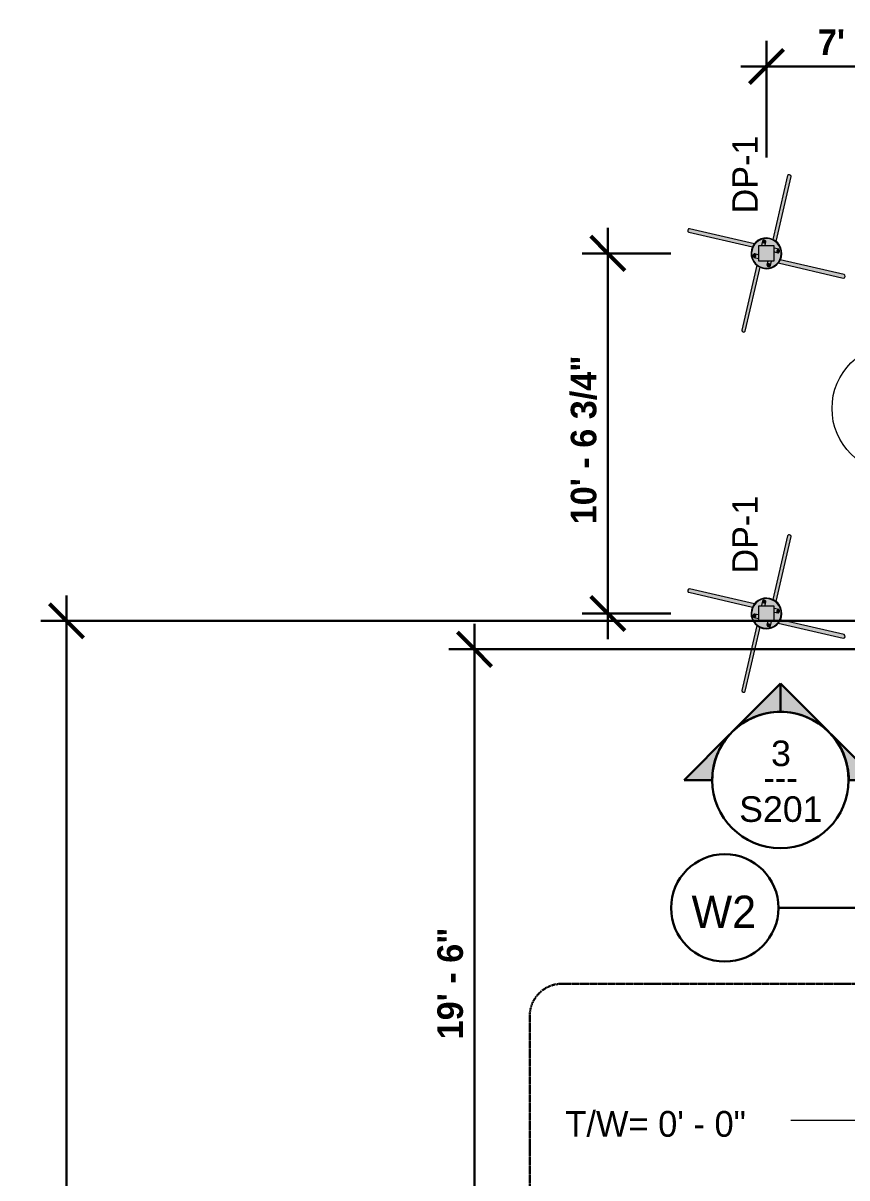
# Model space of a CAD drawing. Header units: inches. Extents: x -4164 to -1564, y 141 to 12367.
# Drawn here: x -4138.3 to -3848.2, y 11891.1 to 12297.6 of the extents above; entities that cross this region are included whole.
import ezdxf

# ---------------------------------------------------------------- set-up
doc = ezdxf.new("R2010")
doc.units = ezdxf.units.IN
doc.header["$MEASUREMENT"] = 0
doc.linetypes.add('Dash Dot 3_16_', pattern=[0.3125, 0.1875, -0.0625, 0, -0.0625])
for name, color, linetype, lineweight in [('A-ANNO-DIMS', 211, 'Continuous', 9), ('A-ANNO-DIMS-96', 211, 'Continuous', 9), ('A-ANNO-SYMB', 150, 'Continuous', 9), ('A-DETL-GENF', 92, 'Continuous', 9), ('A-WALL-IDEN', 211, 'Continuous', 30), ('G-ANNO-DIMS', 111, 'Continuous', 9), ('G-ANNO-SYMB', 111, 'Continuous', 30), ('S-FNDN', 32, 'Continuous', 13), ('S-FNDN-IDEN', 2, 'Continuous', 30)]:
    doc.layers.add(name, color=color, linetype=linetype, lineweight=lineweight)
doc.styles.add('Arial_3', font='arial.ttf', dxfattribs={"height": 9})
doc.styles.add('Century Gothic', font='', dxfattribs={"height": 9})
doc.styles.add('Century Gothic_1', font='', dxfattribs={"height": 9.070866})
doc.styles.add('Century Gothic_2', font='', dxfattribs={"height": 11.338583})
doc.styles.add('Century Gothic_B', font='', dxfattribs={"height": 9})
doc.styles.get('Century Gothic').set_extended_font_data('Century Gothic')
doc.styles.get('Century Gothic_1').set_extended_font_data('Century Gothic')
doc.styles.get('Century Gothic_2').set_extended_font_data('Century Gothic')
doc.styles.get('Century Gothic_B').set_extended_font_data('Century Gothic', bold=True)
doc.dimstyles.new('OD__1_16__Tol__', dxfattribs={"dimscale": 12, "dimtxt": 9.397514, "dimasz": 1, "dimexe": 0.75, "dimexo": 0.5, "dimgap": 0.125, "dimtad": 1, "dimdec": 4, "dimrnd": 0.0625, "dimzin": 3, "dimdsep": 46, "dimlunit": 4, "dimtxsty": 'Century Gothic_B', "dimblk1": 'OBLIQUE', "dimblk2": 'OBLIQUE', "dimsah": 1, "dimcen": 0.09, "dimdle": 0.75, "dimazin": 0, "dimtfac": 1, "dimtdec": 4, "dimtix": 1, "dimtmove": 0, "dimatfit": 3, "dimfxl": 1, "dimtvp": 1, "dimtfill": 1, "dimfrac": 2, "dimtolj": 1, "dimtzin": 0, "dimlwd": 30, "dimlwe": 30, "dimarcsym": 2})
doc.dimstyles.new('OD__1_4__Tol__', dxfattribs={"dimscale": 12, "dimtxt": 9.397514, "dimasz": 1, "dimexe": 0.75, "dimexo": 0.5, "dimgap": 0.125, "dimtad": 1, "dimrnd": 0.25, "dimzin": 1, "dimdsep": 46, "dimlunit": 4, "dimtxsty": 'Century Gothic_B', "dimblk1": 'OBLIQUE', "dimblk2": 'OBLIQUE', "dimsah": 1, "dimcen": 0.09, "dimdle": 0.75, "dimazin": 0, "dimtfac": 1, "dimtdec": 4, "dimtix": 1, "dimtmove": 0, "dimatfit": 3, "dimfxl": 1, "dimtvp": 1, "dimtfill": 1, "dimfrac": 2, "dimtolj": 1, "dimtzin": 0, "dimlwd": 30, "dimlwe": 30, "dimarcsym": 2})

# ---------------------------------------------------------------- blocks, each defined once
blk = doc.blocks.new('316600 - Special Foundations - Diamond Pier - Generic - 316600 - Special Foundations - Diamond Pier - Generic-562664-FOUNDATION PLAN')
at = {"layer": 'S-FNDN', "lineweight": 9}
h = blk.add_hatch(color=9, dxfattribs=at)
h.paths.add_polyline_path([(0.2, -4.04), (0.34, -3.82), (0.6, -3.7), (0.92, -3.71), (1.09, -2.99), (0.75, -3.05), (0.48, -3.22), (0.34, -3.45), (0.23, -3.92)], flags=0)
h.paths.add_polyline_path([(2.83, 4.55), (8.18, 27.69), (7.84, 27.69), (7.6, 27.58), (7.46, 27.36), (2.28, 4.86), (2.72, 4.61)], flags=0)
h = blk.add_hatch(color=9, dxfattribs=at)
h.paths.add_polyline_path([(1.42, -4.32), (1.63, -3.32), (1.52, -3.12), (1.4, -3.04), (1.09, -2.99), (0.92, -3.71), (1.21, -3.84), (1.39, -4.07), (1.43, -4.19)], flags=0)
h.paths.add_polyline_path([(3.39, 4.19), (8.69, 27.21), (8.58, 27.45), (8.33, 27.64), (8.18, 27.69), (2.83, 4.55), (3.38, 4.2)], flags=0)
h = blk.add_hatch(color=9, dxfattribs=at)
h.paths.add_polyline_path([(3.71, 0.92), (3.84, 1.21), (4.07, 1.39), (4.32, 1.42), (3.3, 1.63), (3.18, 1.59), (3.04, 1.42), (2.99, 1.25), (3.01, 1.08), (3.69, 0.93)], flags=0)
h.paths.add_polyline_path([(-4.57, 2.84), (-4.15, 3.38), (-27.21, 8.69), (-27.45, 8.58), (-27.64, 8.33), (-27.69, 8.18), (-4.71, 2.87)], flags=0)
h = blk.add_hatch(color=9, dxfattribs=at)
h.paths.add_polyline_path([(4.04, 0.2), (3.82, 0.34), (3.7, 0.6), (3.71, 0.92), (2.99, 1.09), (3.06, 0.75), (3.22, 0.48), (3.45, 0.34), (3.95, 0.22)], flags=0)
h.paths.add_polyline_path([(-4.87, 2.26), (-4.65, 2.73), (-4.57, 2.84), (-27.69, 8.18), (-27.69, 7.84), (-27.58, 7.6), (-27.36, 7.46), (-5.06, 2.31)], flags=0)
h = blk.add_hatch(color=9, dxfattribs=at)
h.paths.add_polyline_path([(-8.18, -27.69), (-2.83, -4.55), (-3.39, -4.19), (-8.69, -27.21), (-8.58, -27.45), (-8.33, -27.64)], flags=0)
h.paths.add_polyline_path([(-1.09, 2.99), (-0.92, 3.71), (-1.21, 3.84), (-1.39, 4.07), (-1.42, 4.32), (-1.63, 3.32), (-1.52, 3.12), (-1.4, 3.04), (-1.18, 2.99)], flags=0)
for points in [[(5.27, -1.22), (5.38, 0.43), (5.09, 1.84), (4.32, 3.24), (3.18, 4.36), (1.88, 5.06), (0.34, 5.38), (-1.21, 5.25), (-2.53, 4.78), (-3.86, 3.76), (-4.76, 2.52), (-5.23, 1.21), (-5.06, 1.21), (-4.47, 2.65), (-3.51, 3.82), (-2.44, 4.61), (-0.92, 5.11), (0.46, 5.19), (1.88, 4.86), (3.27, 4.04), (4.21, 3.07), (4.91, 1.76), (5.2, 0.3), (5.08, -1.17), (5.23, -1.21)], [(-0.76, 3.69), (-0.46, 3.75), (-0.25, 3.94), (-0.2, 4.04), (-0.25, 4.32), (-0.34, 4.43), (-0.62, 4.61), (-0.95, 4.65), (-1.21, 4.57), (-1.37, 4.43), (-1.42, 4.17), (-1.32, 3.95), (-0.96, 3.73), (-0.77, 3.69)], [(-0.46, -5.39), (1.21, -5.25), (2.53, -4.78), (3.87, -3.75), (4.76, -2.52), (5.23, -1.21), (5.06, -1.21), (4.47, -2.65), (3.51, -3.82), (2.44, -4.61), (0.92, -5.11), (-0.46, -5.19), (-1.88, -4.86), (-3.27, -4.04), (-4.21, -3.07), (-4.91, -1.76), (-5.2, -0.25), (-5.08, 1.17), (-5.27, 1.21), (-5.38, -0.43), (-5.09, -1.84), (-4.32, -3.24), (-3.18, -4.36), (-1.88, -5.06), (-0.46, -5.39)], [(-1.32, -2.62), (2.77, -2.59), (2.77, 2.62), (-2.77, 2.59), (-2.77, -2.62), (-1.39, -2.62)], [(4.16, 0.2), (4.41, 0.31), (4.51, 0.42), (4.66, 0.82), (4.64, 0.97), (4.61, 1.17), (4.43, 1.37), (4.32, 1.42), (4.02, 1.37), (3.92, 1.28), (3.75, 1.01), (3.7, 0.69), (3.81, 0.36), (3.88, 0.3), (4.1, 0.2)], [(-4.19, -1.43), (-3.95, -1.32), (-3.75, -1.03), (-3.69, -0.76), (-3.79, -0.41), (-3.97, -0.23), (-4.04, -0.2), (-4.32, -0.25), (-4.43, -0.33), (-4.61, -0.62), (-4.65, -0.92), (-4.61, -1.17), (-4.38, -1.39), (-4.21, -1.43)], [(0.87, -4.66), (1.21, -4.57), (1.39, -4.38), (1.42, -4.32), (1.38, -4.04), (1.28, -3.92), (0.96, -3.73), (0.76, -3.69), (0.46, -3.75), (0.25, -3.94), (0.2, -4.04), (0.25, -4.32), (0.42, -4.51), (0.84, -4.66)]]:
    blk.add_hatch(color=9, dxfattribs=at).paths.add_polyline_path(points, flags=0)
h = blk.add_hatch(color=9, dxfattribs=at)
h.paths.add_polyline_path([(5.08, -1.17), (5.2, 0.3), (4.91, 1.76), (4.19, 3.09), (3.07, 4.19), (1.88, 4.86), (0.34, 5.19), (-1.07, 5.09), (-2.44, 4.61), (-3.67, 3.69), (-4.58, 2.46), (-5.08, 1.17), (-2.77, 0.64), (-2.77, 2.62), (2.77, 2.62), (2.77, -0.64), (4.65, -1.07)], flags=0)
h.paths.add_polyline_path([(4.16, 0.2), (3.82, 0.25), (3.32, 0.39), (3.12, 0.6), (3.02, 0.92), (2.99, 1.25), (3.09, 1.52), (3.22, 1.61), (3.3, 1.63), (3.63, 1.58), (4.43, 1.37), (4.61, 1.17), (4.66, 0.82), (4.64, 0.71), (4.43, 0.33), (4.29, 0.23), (4.19, 0.21)], flags=0)
h.paths.add_polyline_path([(-1.09, 2.99), (-1.4, 3.04), (-1.59, 3.21), (-1.62, 3.44), (-1.58, 3.63), (-1.37, 4.43), (-1.17, 4.61), (-0.84, 4.66), (-0.55, 4.59), (-0.25, 4.32), (-0.23, 4.29), (-0.23, 3.92), (-0.39, 3.32), (-0.6, 3.12), (-0.92, 3.01), (-1.08, 2.99)], flags=0)
h = blk.add_hatch(color=9, dxfattribs=at)
h.paths.add_polyline_path([(-8.02, -27.71), (-7.72, -27.65), (-7.51, -27.48), (-7.43, -27.21), (-2.28, -4.86), (-2.83, -4.55), (-8.18, -27.69)], flags=0)
h.paths.add_polyline_path([(-1.09, 2.99), (-0.75, 3.05), (-0.48, 3.22), (-0.34, 3.45), (-0.25, 3.92), (-0.46, 3.75), (-0.76, 3.69), (-0.92, 3.71), (-1.07, 3.05)], flags=0)
h = blk.add_hatch(color=9, dxfattribs=at)
h.paths.add_polyline_path([(-0.44, -5.19), (1.07, -5.09), (2.44, -4.61), (3.67, -3.69), (4.57, -2.48), (5.08, -1.17), (2.77, -0.64), (2.77, -2.62), (-2.77, -2.62), (-2.77, 0.64), (-5.08, 1.17), (-5.18, -0.41), (-4.91, -1.76), (-4.19, -3.09), (-3.07, -4.19), (-1.88, -4.86), (-0.46, -5.19)], flags=0)
h.paths.add_polyline_path([(0.87, -4.66), (0.6, -4.6), (0.34, -4.44), (0.23, -4.29), (0.23, -3.92), (0.39, -3.32), (0.6, -3.12), (0.92, -3.01), (1.25, -3), (1.52, -3.12), (1.63, -3.32), (1.58, -3.63), (1.37, -4.43), (1.17, -4.61), (0.89, -4.66)], flags=0)
h.paths.add_polyline_path([(-3.3, -1.63), (-3.63, -1.58), (-4.43, -1.37), (-4.61, -1.17), (-4.65, -0.82), (-4.59, -0.55), (-4.32, -0.25), (-4.29, -0.23), (-3.92, -0.23), (-3.3, -0.41), (-3.12, -0.6), (-3.02, -0.92), (-2.99, -1.25), (-3.09, -1.52), (-3.22, -1.61), (-3.3, -1.63)], flags=0)
h = blk.add_hatch(color=9, dxfattribs=at)
h.paths.add_polyline_path([(27.21, -8.69), (27.45, -8.58), (27.64, -8.33), (27.69, -8.18), (4.57, -2.84), (4.15, -3.38), (27.08, -8.68)], flags=0)
h.paths.add_polyline_path([(-3.3, -1.63), (-3.18, -1.59), (-3.04, -1.42), (-2.99, -1.25), (-3.01, -1.08), (-3.71, -0.92), (-3.84, -1.21), (-4.07, -1.39), (-4.32, -1.42), (-3.43, -1.63)], flags=0)
h = blk.add_hatch(color=9, dxfattribs=at)
h.paths.add_polyline_path([(27.69, -8.18), (27.69, -7.84), (27.58, -7.6), (27.36, -7.46), (4.86, -2.28), (4.65, -2.73), (4.57, -2.84), (22.41, -6.96)], flags=0)
h.paths.add_polyline_path([(-2.99, -1.09), (-3.06, -0.75), (-3.22, -0.48), (-3.45, -0.34), (-3.92, -0.25), (-3.75, -0.46), (-3.69, -0.76), (-3.71, -0.92), (-2.99, -1.09)], flags=0)
at = {"layer": 'S-FNDN', "color": 7}
for p, q in [((7.46, 27.36), (2.26, 4.87)), ((3.39, 4.19), (8.68, 27.08)), ((-4.15, 3.38), (-27.08, 8.68)), ((-27.36, 7.46), (-4.87, 2.26)), ((-1.42, 4.32), (-1.77, 2.8)), ((2.77, 2.62), (-2.77, 2.62)), ((-2.77, 2.62), (-2.77, -2.62)), ((-0.47, 2.87), (-0.2, 4.04)), ((2.77, -2.62), (2.77, 2.62)), ((4.32, 1.42), (2.77, 1.78)), ((2.88, 0.47), (4.04, 0.2)), ((-4.32, -1.42), (-2.77, -1.78)), ((-2.86, -0.48), (-4.04, -0.2)), ((-2.77, -2.62), (2.77, -2.62)), ((0.47, -2.87), (0.2, -4.04)), ((1.42, -4.32), (1.77, -2.8)), ((4.15, -3.38), (27.08, -8.68)), ((27.36, -7.46), (4.87, -2.26)), ((-3.39, -4.19), (-8.68, -27.08)), ((-7.46, -27.36), (-2.26, -4.87))]:
    blk.add_line(p, q, dxfattribs=at)
for radius, start, end in [(5.41, 346.9807, 166.9807), (5.21, 346.9807, 166.9807), (5.41, 166.9807, 346.9807), (5.21, 166.9807, 346.9807)]:
    blk.add_arc((0, 0), radius, start, end, dxfattribs=at)
for centre, major_axis, start_param, end_param in [((8.07, 27.22), (-0.609, 0.141), 4.712389, 6.283185), ((8.07, 27.22), (-0.609, 0.141), 3.141593, 4.712389), ((-27.22, 8.07), (0.141, 0.609), 1.570796, 3.141593), ((-27.22, 8.07), (0.141, 0.609), 0, 1.570796), ((-0.81, 4.18), (-0.609, 0.141), 4.712389, 7.853982), ((-0.81, 4.18), (-0.609, 0.141), 1.570796, 4.712389), ((4.18, 0.81), (0.141, 0.609), 1.570796, 4.712389), ((4.18, 0.81), (0.141, 0.609), 4.712389, 7.853982), ((-4.18, -0.81), (0.141, 0.609), 1.570796, 4.712389), ((-4.18, -0.81), (0.141, 0.609), 4.712389, 7.853982), ((0.81, -4.18), (-0.609, 0.141), 4.712389, 7.853982), ((0.81, -4.18), (-0.609, 0.141), 1.570796, 4.712389), ((27.22, -8.07), (0.141, 0.609), 4.712389, 6.283185), ((27.22, -8.07), (0.141, 0.609), 3.141593, 4.712389), ((-8.07, -27.22), (-0.609, 0.141), 0, 1.570796), ((-8.07, -27.22), (-0.609, 0.141), 1.570796, 3.141593)]:
    blk.add_ellipse(centre, major_axis=major_axis, ratio=0.764544, start_param=start_param, end_param=end_param, dxfattribs=at)
blk = doc.blocks.new('316600 - Special Foundations - Diamond Pier - Generic - 316600 - Special Foundations - Diamond Pier - Generic-V29-FOUNDATION PLAN')
at = {"layer": 'S-FNDN', "lineweight": 9}
h = blk.add_hatch(color=9, dxfattribs=at)
h.paths.add_polyline_path([(0.2, -4.04), (0.34, -3.82), (0.6, -3.7), (0.92, -3.71), (1.09, -2.99), (0.75, -3.05), (0.48, -3.22), (0.34, -3.45), (0.23, -3.92)], flags=0)
h.paths.add_polyline_path([(2.83, 4.55), (8.18, 27.69), (7.84, 27.69), (7.6, 27.58), (7.46, 27.36), (2.28, 4.86), (2.72, 4.61)], flags=0)
h = blk.add_hatch(color=9, dxfattribs=at)
h.paths.add_polyline_path([(1.42, -4.32), (1.63, -3.32), (1.52, -3.12), (1.4, -3.04), (1.09, -2.99), (0.92, -3.71), (1.21, -3.84), (1.39, -4.07), (1.43, -4.19)], flags=0)
h.paths.add_polyline_path([(3.39, 4.19), (8.69, 27.21), (8.58, 27.45), (8.33, 27.64), (8.18, 27.69), (2.83, 4.55), (3.38, 4.2)], flags=0)
h = blk.add_hatch(color=9, dxfattribs=at)
h.paths.add_polyline_path([(3.71, 0.92), (3.84, 1.21), (4.07, 1.39), (4.32, 1.42), (3.3, 1.63), (3.18, 1.59), (3.04, 1.42), (2.99, 1.25), (3.01, 1.08), (3.69, 0.93)], flags=0)
h.paths.add_polyline_path([(-4.57, 2.84), (-4.15, 3.38), (-27.21, 8.69), (-27.45, 8.58), (-27.64, 8.33), (-27.69, 8.18), (-4.71, 2.87)], flags=0)
h = blk.add_hatch(color=9, dxfattribs=at)
h.paths.add_polyline_path([(4.04, 0.2), (3.82, 0.34), (3.7, 0.6), (3.71, 0.92), (2.99, 1.09), (3.06, 0.75), (3.22, 0.48), (3.45, 0.34), (3.95, 0.22)], flags=0)
h.paths.add_polyline_path([(-4.87, 2.26), (-4.65, 2.73), (-4.57, 2.84), (-27.69, 8.18), (-27.69, 7.84), (-27.58, 7.6), (-27.36, 7.46), (-5.06, 2.31)], flags=0)
h = blk.add_hatch(color=9, dxfattribs=at)
h.paths.add_polyline_path([(-8.18, -27.69), (-2.83, -4.55), (-3.39, -4.19), (-8.69, -27.21), (-8.58, -27.45), (-8.33, -27.64)], flags=0)
h.paths.add_polyline_path([(-1.09, 2.99), (-0.92, 3.71), (-1.21, 3.84), (-1.39, 4.07), (-1.42, 4.32), (-1.63, 3.32), (-1.52, 3.12), (-1.4, 3.04), (-1.18, 2.99)], flags=0)
for points in [[(5.27, -1.22), (5.38, 0.43), (5.09, 1.84), (4.32, 3.24), (3.18, 4.36), (1.88, 5.06), (0.34, 5.38), (-1.21, 5.25), (-2.53, 4.78), (-3.86, 3.76), (-4.76, 2.52), (-5.23, 1.21), (-5.06, 1.21), (-4.47, 2.65), (-3.51, 3.82), (-2.44, 4.61), (-0.92, 5.11), (0.46, 5.19), (1.88, 4.86), (3.27, 4.04), (4.21, 3.07), (4.91, 1.76), (5.2, 0.3), (5.08, -1.17), (5.23, -1.21)], [(-0.76, 3.69), (-0.46, 3.75), (-0.25, 3.94), (-0.2, 4.04), (-0.25, 4.32), (-0.34, 4.43), (-0.62, 4.61), (-0.95, 4.65), (-1.21, 4.57), (-1.37, 4.43), (-1.42, 4.17), (-1.32, 3.95), (-0.96, 3.73), (-0.77, 3.69)], [(-0.46, -5.39), (1.1, -5.29), (2.53, -4.78), (3.87, -3.75), (4.76, -2.52), (5.23, -1.21), (5.06, -1.21), (4.47, -2.65), (3.51, -3.82), (2.44, -4.61), (1.04, -5.11), (-0.46, -5.19), (-1.97, -4.81), (-3.27, -4.04), (-4.21, -3.07), (-4.91, -1.76), (-5.2, -0.3), (-5.08, 1.17), (-5.27, 1.21), (-5.38, -0.43), (-5.09, -1.84), (-4.32, -3.24), (-3.18, -4.36), (-1.88, -5.06), (-0.46, -5.39)], [(-2.71, -2.62), (2.77, -2.59), (2.77, 2.62), (-2.77, 2.59), (-2.77, -2.62)], [(4.16, 0.2), (4.41, 0.31), (4.51, 0.42), (4.66, 0.82), (4.64, 0.97), (4.61, 1.17), (4.43, 1.37), (4.32, 1.42), (4.02, 1.37), (3.92, 1.28), (3.75, 1.01), (3.7, 0.69), (3.81, 0.36), (3.88, 0.3), (4.1, 0.2)], [(-4.19, -1.43), (-3.95, -1.32), (-3.75, -1.03), (-3.69, -0.76), (-3.76, -0.44), (-3.97, -0.23), (-4.07, -0.21), (-4.32, -0.25), (-4.43, -0.33), (-4.61, -0.62), (-4.65, -0.92), (-4.61, -1.17), (-4.38, -1.39), (-4.21, -1.43)], [(0.87, -4.66), (1.21, -4.57), (1.39, -4.38), (1.42, -4.32), (1.38, -4.04), (1.28, -3.92), (0.96, -3.73), (0.76, -3.69), (0.46, -3.75), (0.25, -3.94), (0.2, -4.04), (0.25, -4.32), (0.42, -4.51), (0.84, -4.66)]]:
    blk.add_hatch(color=9, dxfattribs=at).paths.add_polyline_path(points, flags=0)
h = blk.add_hatch(color=9, dxfattribs=at)
h.paths.add_polyline_path([(5.08, -1.17), (5.2, 0.3), (4.91, 1.76), (4.19, 3.09), (3.07, 4.19), (1.88, 4.86), (0.34, 5.19), (-1.07, 5.09), (-2.44, 4.61), (-3.67, 3.69), (-4.58, 2.46), (-5.08, 1.17), (-2.77, 0.64), (-2.77, 2.62), (2.77, 2.62), (2.77, -0.64), (4.65, -1.07)], flags=0)
h.paths.add_polyline_path([(4.16, 0.2), (3.83, 0.25), (3.32, 0.39), (3.12, 0.6), (3.02, 0.92), (2.99, 1.25), (3.09, 1.52), (3.22, 1.61), (3.3, 1.63), (3.63, 1.58), (4.43, 1.37), (4.61, 1.17), (4.66, 0.82), (4.64, 0.71), (4.43, 0.33), (4.29, 0.23), (4.19, 0.21)], flags=0)
h.paths.add_polyline_path([(-1.09, 2.99), (-1.4, 3.04), (-1.59, 3.21), (-1.62, 3.44), (-1.58, 3.63), (-1.37, 4.43), (-1.17, 4.61), (-0.84, 4.66), (-0.55, 4.59), (-0.25, 4.32), (-0.23, 4.29), (-0.23, 3.92), (-0.39, 3.32), (-0.6, 3.12), (-0.92, 3.01), (-1.08, 2.99)], flags=0)
h = blk.add_hatch(color=9, dxfattribs=at)
h.paths.add_polyline_path([(-8.02, -27.71), (-7.72, -27.65), (-7.51, -27.48), (-7.43, -27.21), (-2.28, -4.86), (-2.83, -4.55), (-8.18, -27.69)], flags=0)
h.paths.add_polyline_path([(-1.09, 2.99), (-0.75, 3.05), (-0.48, 3.22), (-0.34, 3.45), (-0.25, 3.92), (-0.46, 3.75), (-0.76, 3.69), (-0.92, 3.71), (-1.07, 3.05)], flags=0)
h = blk.add_hatch(color=9, dxfattribs=at)
h.paths.add_polyline_path([(-0.44, -5.19), (1.04, -5.11), (2.44, -4.61), (3.67, -3.69), (4.57, -2.48), (5.08, -1.17), (2.77, -0.64), (2.77, -2.62), (-2.77, -2.62), (-2.77, 0.64), (-5.08, 1.17), (-5.2, -0.3), (-4.91, -1.76), (-4.19, -3.09), (-3.07, -4.19), (-1.88, -4.86), (-0.46, -5.19)], flags=0)
h.paths.add_polyline_path([(0.87, -4.66), (0.6, -4.6), (0.34, -4.44), (0.23, -4.29), (0.23, -3.92), (0.39, -3.32), (0.6, -3.12), (0.92, -3.01), (1.25, -3), (1.52, -3.12), (1.63, -3.32), (1.58, -3.63), (1.37, -4.43), (1.17, -4.61), (0.89, -4.66)], flags=0)
h.paths.add_polyline_path([(-3.3, -1.63), (-3.63, -1.58), (-4.43, -1.37), (-4.61, -1.17), (-4.65, -0.82), (-4.59, -0.55), (-4.32, -0.25), (-4.19, -0.22), (-3.92, -0.23), (-3.32, -0.39), (-3.12, -0.6), (-3.02, -0.92), (-2.99, -1.25), (-3.09, -1.52), (-3.22, -1.61), (-3.3, -1.63)], flags=0)
h = blk.add_hatch(color=9, dxfattribs=at)
h.paths.add_polyline_path([(27.21, -8.69), (27.45, -8.58), (27.64, -8.33), (27.69, -8.18), (4.57, -2.84), (4.15, -3.38), (27.08, -8.68)], flags=0)
h.paths.add_polyline_path([(-3.3, -1.63), (-3.18, -1.59), (-3.04, -1.42), (-2.99, -1.25), (-3.01, -1.08), (-3.71, -0.92), (-3.84, -1.21), (-4.07, -1.39), (-4.32, -1.42), (-3.43, -1.63)], flags=0)
h = blk.add_hatch(color=9, dxfattribs=at)
h.paths.add_polyline_path([(27.69, -8.18), (27.69, -7.84), (27.58, -7.6), (27.36, -7.46), (4.86, -2.28), (4.65, -2.73), (4.57, -2.84), (22.41, -6.96)], flags=0)
h.paths.add_polyline_path([(-2.99, -1.09), (-3.06, -0.75), (-3.22, -0.48), (-3.45, -0.34), (-3.92, -0.25), (-3.75, -0.46), (-3.69, -0.76), (-3.71, -0.92), (-2.99, -1.09)], flags=0)
at = {"layer": 'S-FNDN', "color": 7}
for p, q in [((7.46, 27.36), (2.26, 4.87)), ((3.39, 4.19), (8.68, 27.08)), ((-4.15, 3.38), (-27.08, 8.68)), ((-27.36, 7.46), (-4.87, 2.26)), ((-1.42, 4.32), (-1.77, 2.8)), ((2.77, 2.62), (-2.77, 2.62)), ((-2.77, 2.62), (-2.77, -2.62)), ((-0.47, 2.87), (-0.2, 4.04)), ((2.77, -2.62), (2.77, 2.62)), ((4.32, 1.42), (2.77, 1.78)), ((2.86, 0.48), (4.04, 0.2)), ((-4.32, -1.42), (-2.77, -1.78)), ((-2.88, -0.47), (-4.04, -0.2)), ((-2.77, -2.62), (2.77, -2.62)), ((0.47, -2.87), (0.2, -4.04)), ((1.42, -4.32), (1.77, -2.8)), ((4.15, -3.38), (27.08, -8.68)), ((27.36, -7.46), (4.87, -2.26)), ((-3.39, -4.19), (-8.68, -27.08)), ((-7.46, -27.36), (-2.26, -4.87))]:
    blk.add_line(p, q, dxfattribs=at)
for radius, start, end in [(5.41, 346.9807, 166.9807), (5.21, 346.9807, 166.9807), (5.41, 166.9807, 346.9807), (5.21, 166.9807, 346.9807)]:
    blk.add_arc((0, 0), radius, start, end, dxfattribs=at)
for centre, major_axis, start_param, end_param in [((8.07, 27.22), (-0.609, 0.141), 4.712389, 6.283185), ((8.07, 27.22), (-0.609, 0.141), 3.141593, 4.712389), ((-27.22, 8.07), (0.141, 0.609), 1.570796, 3.141593), ((-27.22, 8.07), (0.141, 0.609), 0, 1.570796), ((-0.81, 4.18), (-0.609, 0.141), 4.712389, 7.853982), ((-0.81, 4.18), (-0.609, 0.141), 1.570796, 4.712389), ((4.18, 0.81), (0.141, 0.609), 1.570796, 4.712389), ((4.18, 0.81), (0.141, 0.609), 4.712389, 7.853982), ((-4.18, -0.81), (0.141, 0.609), 1.570796, 4.712389), ((-4.18, -0.81), (0.141, 0.609), 4.712389, 7.853982), ((0.81, -4.18), (-0.609, 0.141), 4.712389, 7.853982), ((0.81, -4.18), (-0.609, 0.141), 1.570796, 4.712389), ((27.22, -8.07), (0.141, 0.609), 4.712389, 6.283185), ((27.22, -8.07), (0.141, 0.609), 3.141593, 4.712389), ((-8.07, -27.22), (-0.609, 0.141), 0, 1.570796), ((-8.07, -27.22), (-0.609, 0.141), 1.570796, 3.141593)]:
    blk.add_ellipse(centre, major_axis=major_axis, ratio=0.764544, start_param=start_param, end_param=end_param, dxfattribs=at)
blk = doc.blocks.new('DETAIL_1 - DETAIL_1-617805-FOUNDATION PLAN')
at = {"layer": 'A-DETL-GENF'}
blk.add_hatch(color=256, dxfattribs=at).paths.add_polyline_path([(56, -1.88), (56.49, -1.82), (56.94, -1.63), (57.33, -1.33), (57.63, -0.94), (57.82, -0.49), (57.88, 0), (57.82, 0.49), (57.63, 0.94), (57.33, 1.33), (56.94, 1.63), (56.49, 1.82), (56, 1.88), (55.51, 1.82), (55.06, 1.63), (54.67, 1.33), (54.37, 0.94), (54.18, 0.49), (54.12, 0), (54.18, -0.49), (54.37, -0.94), (54.67, -1.33), (55.06, -1.63), (55.51, -1.82)], flags=0)
blk.add_line((0, 0), (54.12, 0), dxfattribs=at)
blk.add_circle((-22.68, 0), 22.68, dxfattribs=at)
for start, end in [(0, 180), (180, 360)]:
    blk.add_arc((56, 0), 1.88, start, end, dxfattribs=at)
blk = doc.blocks.new('DIMBLOCK11-FOUNDATION PLAN')
at = {"layer": 'A-ANNO-DIMS-96', "lineweight": 30}
for p, q in [((-3932.41, 12080.81), (-3932.41, 12225.57)), ((-3910.26, 12216.57), (-3941.41, 12216.57)), ((-3932.41, 12216.57), (-3910.26, 12216.57)), ((-3910.26, 12089.81), (-3941.41, 12089.81)), ((-3932.41, 12089.81), (-3910.26, 12089.81))]:
    blk.add_line(p, q, dxfattribs=at)
at = {"layer": 'A-ANNO-DIMS-96', "lineweight": 50}
for p, q in [((-3932.41, 12216.57), (-3938.41, 12222.57)), ((-3932.41, 12216.57), (-3926.41, 12210.57)), ((-3932.41, 12089.81), (-3938.41, 12095.81)), ((-3932.41, 12089.81), (-3926.41, 12083.81))]:
    blk.add_line(p, q, dxfattribs=at)
at = {"layer": 'A-ANNO-DIMS-96', "color": 0, "lineweight": 30, "insert": (-3945.44, 12121.19), "char_height": 9, "width": 76.7911, "attachment_point": 1, "rotation": 90, "line_spacing_factor": 0.984502, "style": 'Century Gothic_B', "bg_fill": 3, "box_fill_scale": 1.25, "bg_fill_color": 256, "bg_fill_true_color": 13158600, "bg_fill_transparency": 0}
blk.add_mtext('10\' - 6 3/4"', dxfattribs=at)
blk = doc.blocks.new('_Oblique')
at = {"color": 0, "linetype": 'ByBlock', "lineweight": -2}
blk.add_line((-0.5, -0.5), (0.5, 0.5), dxfattribs=at)
blk = doc.blocks.new('DIMBLOCK12-FOUNDATION PLAN')
at = {"layer": 'A-ANNO-DIMS-96', "lineweight": 30}
for p, q in [((-3876.55, 12250.28), (-3876.55, 12291.33)), ((-3783.32, 12250.28), (-3783.32, 12291.33)), ((-3885.55, 12282.33), (-3783.32, 12282.33)), ((-3876.55, 12282.33), (-3876.55, 12250.28)), ((-3783.32, 12282.33), (-3783.32, 12250.28))]:
    blk.add_line(p, q, dxfattribs=at)
at = {"layer": 'A-ANNO-DIMS-96', "lineweight": 50}
for p, q in [((-3876.55, 12282.33), (-3870.55, 12288.33)), ((-3783.32, 12282.33), (-3777.32, 12288.33)), ((-3876.55, 12282.33), (-3882.55, 12276.33)), ((-3783.32, 12282.33), (-3789.32, 12276.33))]:
    blk.add_line(p, q, dxfattribs=at)
at = {"layer": 'A-ANNO-DIMS-96', "color": 0, "lineweight": 30, "insert": (-3858.43, 12295.37), "char_height": 9, "width": 68.3781, "attachment_point": 1, "line_spacing_factor": 0.984502, "style": 'Century Gothic_B', "bg_fill": 3, "box_fill_scale": 1.25, "bg_fill_color": 256, "bg_fill_true_color": 13158600, "bg_fill_transparency": 0}
blk.add_mtext('7\' - 9 1/4"', dxfattribs=at)
blk = doc.blocks.new('Wall Type - Familia4-287244-FOUNDATION PLAN')
at = {"layer": 'A-WALL-IDEN'}
blk.add_circle((0, 0), 0.1969, dxfattribs=at)
blk = doc.blocks.new('DIMBLOCK71-FOUNDATION PLAN')
at = {"layer": 'A-ANNO-DIMS-96', "lineweight": 50}
for p, q in [((-4123.02, 12087.19), (-4129.02, 12093.19)), ((-4123.02, 12087.19), (-4117.02, 12081.19)), ((-4123.02, 11556.19), (-4129.02, 11562.19)), ((-4123.02, 11556.19), (-4117.02, 11550.19))]:
    blk.add_line(p, q, dxfattribs=at)
at = {"layer": 'A-ANNO-DIMS-96', "lineweight": 30}
for p, q in [((-4123.02, 12096.19), (-4123.02, 11556.19)), ((-3835.32, 12087.19), (-4132.02, 12087.19)), ((-4123.02, 12087.19), (-3835.32, 12087.19)), ((-3835.32, 11556.19), (-4132.02, 11556.19)), ((-4123.02, 11556.19), (-3835.32, 11556.19))]:
    blk.add_line(p, q, dxfattribs=at)
at = {"layer": 'A-ANNO-DIMS-96', "color": 0, "lineweight": 30, "insert": (-4136.06, 11801.4), "char_height": 9, "width": 48.6881, "attachment_point": 1, "rotation": 90, "line_spacing_factor": 0.984502, "style": 'Century Gothic_B', "bg_fill": 3, "box_fill_scale": 1.25, "bg_fill_color": 256, "bg_fill_true_color": 13158600, "bg_fill_transparency": 0}
blk.add_mtext('44\' - 3"', dxfattribs=at)
blk = doc.blocks.new('Section - Section Head - Filled-1738293-FOUNDATION PLAN')
at = {"layer": 'G-ANNO-SYMB', "lineweight": 9}
h = blk.add_hatch(color=256, dxfattribs=at)
edge = h.paths.add_edge_path(flags=0)
edge.add_line((-0.4268, 0.1768), (-0.25, 0.3536))
edge.add_line((-0.25, 0.3536), (-0.25, 0.25))
edge.add_arc((-0.25, 0), 0.25, 90, 135)
h = blk.add_hatch(color=256, dxfattribs=at)
edge = h.paths.add_edge_path(flags=0)
edge.add_arc((-0.25, 0), 0.25, 45, 90)
edge.add_line((-0.25, 0.25), (-0.25, 0.3536))
edge.add_line((-0.25, 0.3536), (-0.0732, 0.1768))
h = blk.add_hatch(color=256, dxfattribs=at)
edge = h.paths.add_edge_path(flags=0)
edge.add_arc((-0.25, 0), 0.2503, 137.9216, 180)
edge.add_line((-0.5003, 0), (-0.6036, 0))
edge.add_line((-0.6036, 0), (-0.4358, 0.1678))
h = blk.add_hatch(color=256, dxfattribs=at)
edge = h.paths.add_edge_path(flags=0)
edge.add_line((-0.0642, 0.1678), (0.1036, 0))
edge.add_line((0.1036, 0), (0.0003, 0))
edge.add_arc((-0.25, 0), 0.2503, 0, 42.0784)
at = {"layer": 'G-ANNO-SYMB'}
for p, q in [((-0.25, 0.3536), (-0.4268, 0.1768)), ((-0.25, 0.25), (-0.25, 0.3536)), ((-0.0732, 0.1768), (-0.25, 0.3536)), ((-0.25, 0.3536), (-0.25, 0.25)), ((-0.4358, 0.1678), (-0.6036, 0)), ((0.1036, 0), (-0.0642, 0.1678)), ((-0.6036, 0), (-0.5003, 0)), ((0.0003, 0), (0.1036, 0))]:
    blk.add_line(p, q, dxfattribs=at)
for centre, radius, start, end in [((-0.2503, 0), 0.25, 360, 180), ((-0.25, 0), 0.25, 90, 135), ((-0.25, 0), 0.25, 45, 90), ((-0.25, 0), 0.2503, 137.9216, 180), ((-0.25, 0), 0.2503, 0, 42.0784), ((-0.2503, 0), 0.25, 180, 360)]:
    blk.add_arc(centre, radius, start, end, dxfattribs=at)
blk = doc.blocks.new('DIMBLOCK90-FOUNDATION PLAN')
at = {"layer": 'A-ANNO-DIMS-96', "lineweight": 30}
for p, q in [((-3979.38, 11843.19), (-3979.38, 12086.19)), ((-3830.32, 12077.19), (-3988.38, 12077.19)), ((-3979.38, 12077.19), (-3830.32, 12077.19)), ((-3825.32, 11843.19), (-3988.38, 11843.19)), ((-3979.38, 11843.19), (-3825.32, 11843.19))]:
    blk.add_line(p, q, dxfattribs=at)
at = {"layer": 'A-ANNO-DIMS-96', "lineweight": 50}
for p, q in [((-3979.38, 12077.19), (-3985.38, 12083.19)), ((-3979.38, 12077.19), (-3973.38, 12071.19)), ((-3979.38, 11843.19), (-3985.38, 11849.19)), ((-3979.38, 11843.19), (-3973.38, 11837.19))]:
    blk.add_line(p, q, dxfattribs=at)
at = {"layer": 'A-ANNO-DIMS-96', "color": 0, "lineweight": 30, "insert": (-3992.42, 11939.9), "char_height": 9, "width": 48.6881, "attachment_point": 1, "rotation": 90, "line_spacing_factor": 0.984502, "style": 'Century Gothic_B', "bg_fill": 3, "box_fill_scale": 1.25, "bg_fill_color": 256, "bg_fill_true_color": 13158600, "bg_fill_transparency": 0}
blk.add_mtext('19\' - 6"', dxfattribs=at)

msp = doc.modelspace()

# ---------------------------------------------------------------- linework, layer by layer
at = {"layer": 'A-WALL-IDEN'}
msp.add_line((-3824.32374, 11986.16853), (-3872.32374, 11986.16853), dxfattribs=at)
at = {"layer": 'G-ANNO-DIMS'}
for p, q in [((-3864.88211, 11911.31428), (-3878.64841, 11911.31428)), ((-3829.32374, 11911.31428), (-3864.88211, 11911.31428))]:
    msp.add_line(p, q, dxfattribs=at)

# ---------------------------------------------------------------- block references
at = {"layer": 'A-DETL-GENF'}
msp.add_blockref('DETAIL_1 - DETAIL_1-617805-FOUNDATION PLAN', (-3808.09539, 12161.99255), dxfattribs=at)
at = {"layer": 'A-WALL-IDEN', "xscale": 95.99999999999994, "yscale": 95.99999999999994, "zscale": 95.99999999999994}
msp.add_blockref('Wall Type - Familia4-287244-FOUNDATION PLAN', (-3891.22137, 11986.16853), dxfattribs=at)
at = {"layer": 'S-FNDN', "color": 7}
for name, p in [('316600 - Special Foundations - Diamond Pier - Generic - 316600 - Special Foundations - Diamond Pier - Generic-V29-FOUNDATION PLAN', (-3876.5533, 12216.57)), ('316600 - Special Foundations - Diamond Pier - Generic - 316600 - Special Foundations - Diamond Pier - Generic-562664-FOUNDATION PLAN', (-3876.5533, 12089.80879))]:
    msp.add_blockref(name, p, dxfattribs=at)

# ---------------------------------------------------------------- texts
at = {"layer": 'A-WALL-IDEN', "lineweight": 9, "insert": (-3902.92715, 11990.48796), "char_height": 11.338583, "width": 28.785, "attachment_point": 1, "style": 'Century Gothic_2'}
msp.add_mtext('W2', dxfattribs=at)
at = {"layer": 'S-FNDN-IDEN', "lineweight": 9, "char_height": 9, "width": 34.239, "attachment_point": 1, "rotation": 90, "style": 'Century Gothic'}
for insert in [(-3888.58954, 12230.59957), (-3888.58954, 12103.83836)]:
    msp.add_mtext('DP-1', dxfattribs=dict(at, insert=insert))

# ---------------------------------------------------------------- next in the draw order: texts
at = {"layer": 'G-ANNO-DIMS', "insert": (-3947.36414, 11914.67888), "char_height": 9.0708661, "width": 77.0588835, "attachment_point": 1, "line_spacing_factor": 0.984502, "style": 'Century Gothic_1', "bg_fill": 3, "box_fill_scale": 1.25, "bg_fill_color": 256, "bg_fill_true_color": 13158600, "bg_fill_transparency": 0}
msp.add_mtext('T/W= 0\' - 0"', dxfattribs=at)

# ---------------------------------------------------------------- next in the draw order: dimensions: what is measured, and where the dimension line sits
at = {"layer": 'A-ANNO-DIMS', "lineweight": 30}
dim = msp.add_linear_dim(base=(-3783.32374, 12282.33027), p1=(-3876.5533, 12244.27847), p2=(-3783.32374, 12244.27847), dimstyle='OD__1_4__Tol__', override={"dimpost": '<>', "dimfxl": 93.22956}, dxfattribs=at)
dim.commit()
dim.dimension.update_dxf_attribs({"geometry": 'DIMBLOCK12-FOUNDATION PLAN', "text_midpoint": (-3829.93852, 12289.26025)})
dim = msp.add_linear_dim(base=(-3932.40534, 12216.57), p1=(-3904.26177, 12089.80879), p2=(-3904.26177, 12216.57), angle=90, dimstyle='OD__1_4__Tol__', override={"dimpost": '<>', "dimfxl": 126.761205}, dxfattribs=at)
dim.commit()
dim.dimension.update_dxf_attribs({"geometry": 'DIMBLOCK11-FOUNDATION PLAN', "text_midpoint": (-3939.33532, 12153.1894)})

# ---------------------------------------------------------------- next in the draw order: dimensions: what is measured, and where the dimension line sits
dim = msp.add_linear_dim(base=(-4123.01961, 11556.1894), p1=(-3829.32374, 12087.1894), p2=(-3829.32374, 11556.1894), angle=90, dimstyle='OD__1_4__Tol__', override={"dimpost": '<>', "dimfxl": 531}, dxfattribs=at)
dim.commit()
dim.dimension.update_dxf_attribs({"geometry": 'DIMBLOCK71-FOUNDATION PLAN', "text_midpoint": (-4129.24599, 11821.6894)})

# ---------------------------------------------------------------- next in the draw order: block references
at = {"layer": 'G-ANNO-SYMB', "xscale": 95.99999999999994, "yscale": 95.99999999999994, "zscale": 95.99999999999994}
msp.add_blockref('Section - Section Head - Filled-1738293-FOUNDATION PLAN', (-3847.59624, 12031.17405), dxfattribs=at)

# ---------------------------------------------------------------- next in the draw order: texts
at = {"layer": 'G-ANNO-SYMB', "lineweight": 9, "char_height": 9, "attachment_point": 1}
for s, insert, width, style in [('3', (-3874.91721, 12045.08268), 8.484, 'Arial_3'), ('---', (-3877.56852, 12036.57599), 15.453, 'Century Gothic'), ('S201', (-3886.16131, 12025.44644), 35.754, 'Arial_3')]:
    msp.add_mtext(s, dxfattribs=dict(at, insert=insert, width=width, style=style))

# ---------------------------------------------------------------- next in the draw order: dimensions: what is measured, and where the dimension line sits
at = {"layer": 'A-ANNO-DIMS', "lineweight": 30}
dim = msp.add_linear_dim(base=(-3979.38267, 12077.1894), p1=(-3819.32374, 11843.1894), p2=(-3824.32374, 12077.1894), angle=90, dimstyle='OD__1_16__Tol__', override={"dimpost": '<>', "dimfxl": 234.053413}, dxfattribs=at)
dim.commit()
dim.dimension.update_dxf_attribs({"geometry": 'DIMBLOCK90-FOUNDATION PLAN', "text_midpoint": (-3985.60905, 11960.1894)})

# ---------------------------------------------------------------- next in the draw order: linework, layer by layer
at = {"layer": 'A-ANNO-SYMB', "linetype": 'Dash Dot 3_16_', "lineweight": 30}
for p, q in [((-3063.4519, 11959.4587), (-3948.56058, 11959.4587)), ((-3959.89916, 11948.12012), (-3959.89916, 11322.56329))]:
    msp.add_line(p, q, dxfattribs=at)
msp.add_arc((-3948.56058, 11948.12012), 11.33858, 90, 180, dxfattribs=at)

doc.saveas('drawing.dxf')
